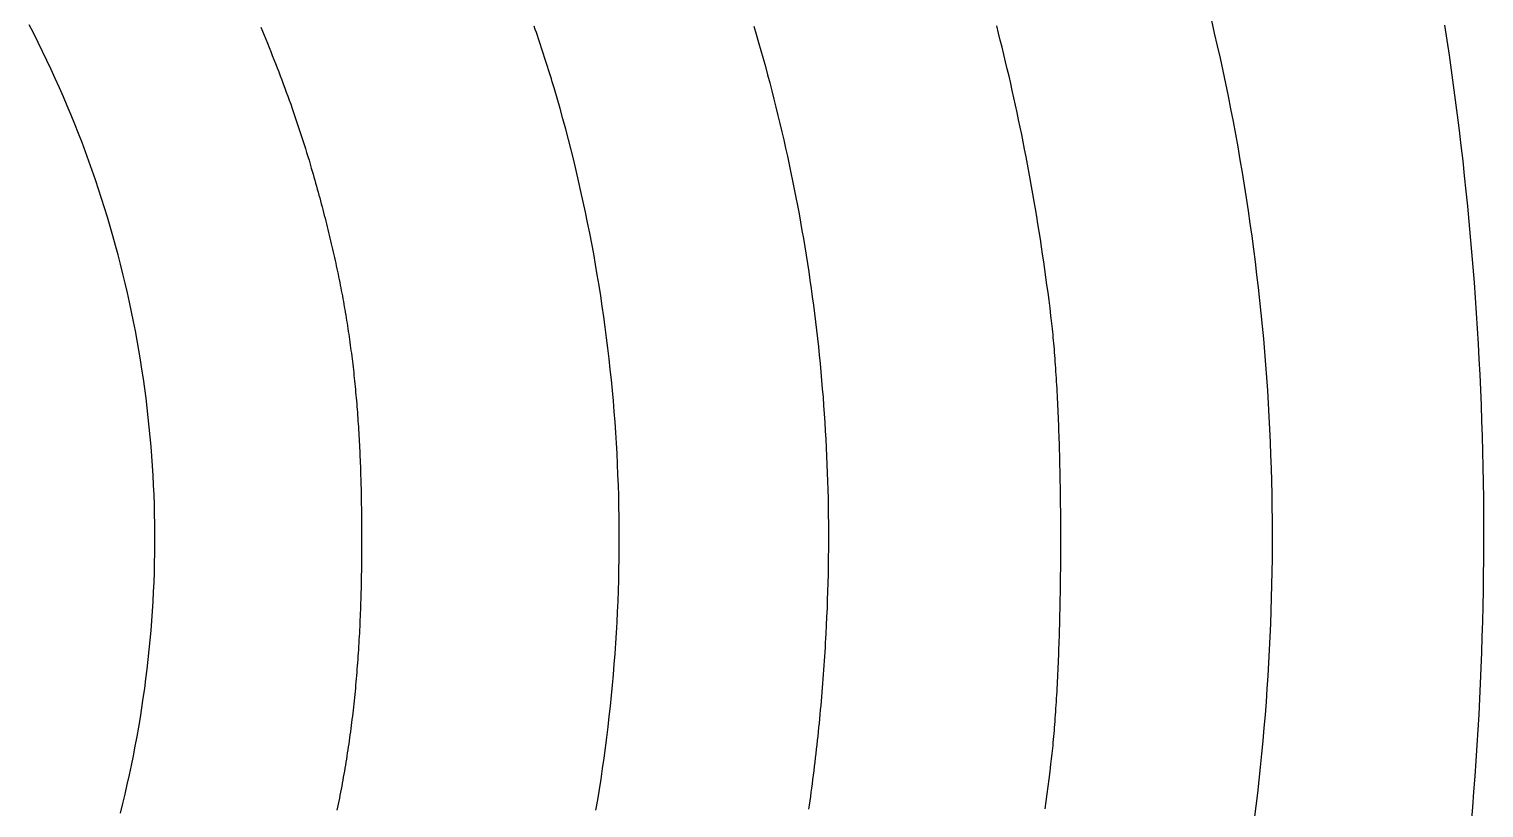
# Model space of a CAD drawing. Extents: x 0 to 527, y 0 to 420.
# Drawn here: x 76.71 to 83.93, y 84.45 to 88.32 of the extents above; entities that cross this region are included whole.
import ezdxf

# ---------------------------------------------------------------- set-up
doc = ezdxf.new("R2010")
doc.units = 0
doc.layers.get('0').update_dxf_attribs({"linetype": 'CONTINUOUS'})
doc.layers.add('LAYER_1', color=7, linetype='CONTINUOUS')

# ---------------------------------------------------------------- blocks, each defined once
blk = doc.blocks.new('LOGO')
at = {"layer": 'LAYER_1', "color": 5}
for points in [[(278.58, 112.487, 0), (278.65, 113.313, 0), (278.716, 114.14, 0), (278.779, 114.967, 0), (278.837, 115.795, 0), (278.891, 116.622, 0), (278.942, 117.45, 0), (278.988, 118.278, 0), (279.031, 119.106, 0), (279.07, 119.934, 0), (279.105, 120.762, 0), (279.136, 121.59, 0), (279.163, 122.418, 0), (279.187, 123.246, 0), (279.207, 124.074, 0), (279.222, 124.902, 0), (279.234, 125.729, 0), (279.243, 126.557, 0), (279.247, 127.384, 0), (279.248, 128.211, 0), (279.244, 129.038, 0), (279.237, 129.865, 0), (279.226, 130.691, 0), (279.212, 131.516, 0), (279.193, 132.342, 0), (279.171, 133.167, 0), (279.145, 133.991, 0), (279.115, 134.815, 0), (279.082, 135.639, 0), (279.045, 136.461, 0), (279.003, 137.284, 0), (278.959, 138.105, 0), (278.91, 138.926, 0), (278.858, 139.746, 0), (278.802, 140.566, 0), (278.742, 141.385, 0), (278.678, 142.202, 0), (278.611, 143.02, 0), (278.54, 143.836, 0), (278.466, 144.651, 0), (278.387, 145.465, 0), (278.305, 146.279, 0), (278.219, 147.091, 0), (278.13, 147.903, 0), (278.037, 148.713, 0), (277.94, 149.522, 0), (277.839, 150.33, 0), (277.735, 151.137, 0), (277.627, 151.943, 0), (277.516, 152.748, 0), (277.4, 153.551, 0), (277.281, 154.353, 0), (277.159, 155.154, 0)], [(264.667, 155.401, 0), (264.825, 154.728, 0), (264.98, 154.055, 0), (265.131, 153.38, 0), (265.278, 152.704, 0), (265.421, 152.028, 0), (265.56, 151.351, 0), (265.695, 150.674, 0), (265.826, 149.995, 0), (265.953, 149.316, 0), (266.076, 148.636, 0), (266.196, 147.956, 0), (266.311, 147.275, 0), (266.422, 146.593, 0), (266.53, 145.91, 0), (266.633, 145.227, 0), (266.732, 144.543, 0), (266.828, 143.859, 0), (266.919, 143.174, 0), (267.007, 142.489, 0), (267.09, 141.803, 0), (267.17, 141.116, 0), (267.245, 140.429, 0), (267.317, 139.741, 0), (267.384, 139.053, 0), (267.448, 138.364, 0), (267.507, 137.675, 0), (267.563, 136.986, 0), (267.614, 136.296, 0), (267.662, 135.605, 0), (267.705, 134.915, 0), (267.745, 134.223, 0), (267.78, 133.532, 0), (267.812, 132.84, 0), (267.839, 132.147, 0), (267.862, 131.455, 0), (267.882, 130.762, 0), (267.897, 130.068, 0), (267.908, 129.375, 0), (267.916, 128.681, 0), (267.919, 127.987, 0), (267.918, 127.292, 0), (267.913, 126.598, 0), (267.905, 125.903, 0), (267.892, 125.208, 0), (267.875, 124.512, 0), (267.854, 123.817, 0), (267.829, 123.121, 0), (267.8, 122.425, 0), (267.766, 121.729, 0), (267.729, 121.033, 0), (267.688, 120.337, 0), (267.643, 119.641, 0), (267.593, 118.944, 0), (267.54, 118.248, 0), (267.482, 117.552, 0), (267.42, 116.855, 0), (267.355, 116.158, 0), (267.285, 115.462, 0), (267.211, 114.765, 0), (267.133, 114.069, 0), (267.051, 113.372, 0), (266.965, 112.676, 0)], [(256.087, 139.604, 0), (256.035, 140.019, 0), (255.982, 140.432, 0), (255.928, 140.845, 0), (255.873, 141.256, 0), (255.817, 141.667, 0), (255.76, 142.077, 0), (255.701, 142.486, 0), (255.641, 142.894, 0), (255.58, 143.301, 0), (255.518, 143.707, 0), (255.454, 144.112, 0), (255.39, 144.517, 0), (255.324, 144.92, 0), (255.257, 145.323, 0), (255.188, 145.724, 0), (255.119, 146.125, 0), (255.048, 146.525, 0), (254.976, 146.924, 0), (254.903, 147.323, 0), (254.829, 147.72, 0), (254.753, 148.117, 0), (254.676, 148.512, 0), (254.598, 148.907, 0), (254.519, 149.301, 0), (254.439, 149.695, 0), (254.357, 150.087, 0), (254.274, 150.479, 0), (254.19, 150.87, 0), (254.104, 151.26, 0), (254.018, 151.649, 0), (253.93, 152.037, 0), (253.841, 152.425, 0), (253.75, 152.812, 0), (253.659, 153.198, 0), (253.566, 153.583, 0), (253.472, 153.968, 0), (253.376, 154.351, 0), (253.28, 154.734, 0), (253.182, 155.117, 0)], [(240.189, 155.095, 0), (240.317, 154.664, 0), (240.443, 154.233, 0), (240.566, 153.801, 0), (240.688, 153.368, 0), (240.807, 152.935, 0), (240.925, 152.502, 0), (241.04, 152.068, 0), (241.154, 151.633, 0), (241.265, 151.198, 0), (241.374, 150.763, 0), (241.481, 150.327, 0), (241.586, 149.89, 0), (241.69, 149.453, 0), (241.791, 149.016, 0), (241.889, 148.578, 0), (241.986, 148.139, 0), (242.081, 147.7, 0), (242.174, 147.261, 0), (242.265, 146.821, 0), (242.353, 146.381, 0), (242.44, 145.94, 0), (242.524, 145.499, 0), (242.607, 145.058, 0), (242.687, 144.616, 0), (242.765, 144.173, 0), (242.841, 143.731, 0), (242.915, 143.288, 0), (242.987, 142.844, 0), (243.057, 142.4, 0), (243.125, 141.956, 0), (243.191, 141.511, 0), (243.254, 141.066, 0), (243.316, 140.621, 0), (243.375, 140.175, 0), (243.432, 139.729, 0), (243.488, 139.283, 0), (243.541, 138.836, 0), (243.592, 138.389, 0), (243.641, 137.942, 0), (243.687, 137.494, 0), (243.732, 137.046, 0), (243.775, 136.598, 0), (243.815, 136.149, 0), (243.853, 135.701, 0), (243.89, 135.252, 0), (243.924, 134.802, 0), (243.956, 134.353, 0), (243.986, 133.903, 0), (244.014, 133.453, 0), (244.039, 133.002, 0), (244.063, 132.552, 0), (244.084, 132.101, 0), (244.103, 131.65, 0), (244.12, 131.198, 0), (244.135, 130.747, 0), (244.148, 130.295, 0), (244.159, 129.843, 0), (244.168, 129.391, 0), (244.174, 128.939, 0), (244.178, 128.487, 0), (244.181, 128.034, 0), (244.181, 127.581, 0), (244.179, 127.128, 0), (244.174, 126.675, 0), (244.168, 126.222, 0), (244.159, 125.769, 0), (244.149, 125.315, 0), (244.136, 124.861, 0), (244.121, 124.408, 0), (244.104, 123.954, 0), (244.084, 123.5, 0), (244.063, 123.046, 0), (244.039, 122.592, 0)], [(229.505, 151.793, 0), (229.456, 151.955, 0), (229.408, 152.118, 0), (229.358, 152.281, 0), (229.308, 152.444, 0), (229.258, 152.608, 0), (229.207, 152.772, 0), (229.155, 152.936, 0), (229.103, 153.101, 0), (229.051, 153.266, 0), (228.997, 153.431, 0), (228.944, 153.597, 0), (228.89, 153.762, 0), (228.835, 153.928, 0), (228.78, 154.095, 0), (228.724, 154.261, 0), (228.668, 154.428, 0), (228.611, 154.595, 0), (228.554, 154.762, 0), (228.497, 154.93, 0), (228.438, 155.097, 0)], [(213.806, 155.05, 0), (213.896, 154.834, 0), (213.986, 154.618, 0), (214.076, 154.401, 0), (214.164, 154.184, 0), (214.252, 153.967, 0), (214.34, 153.75, 0), (214.427, 153.532, 0), (214.513, 153.314, 0), (214.598, 153.096, 0), (214.683, 152.879, 0), (214.767, 152.661, 0), (214.85, 152.443, 0), (214.932, 152.225, 0), (215.014, 152.007, 0), (215.094, 151.789, 0), (215.174, 151.571, 0), (215.254, 151.354, 0), (215.332, 151.137, 0), (215.409, 150.92, 0), (215.486, 150.703, 0), (215.561, 150.487, 0), (215.636, 150.27, 0), (215.71, 150.055, 0), (215.782, 149.839, 0), (215.854, 149.624, 0), (215.925, 149.41, 0), (215.995, 149.196, 0), (216.063, 148.983, 0), (216.131, 148.77, 0), (216.198, 148.557, 0), (216.263, 148.346, 0), (216.327, 148.135, 0), (216.391, 147.925, 0), (216.453, 147.715, 0), (216.514, 147.507, 0)], [(206.3, 112.997, 0), (206.427, 113.506, 0), (206.55, 114.015, 0), (206.668, 114.526, 0), (206.781, 115.036, 0), (206.89, 115.548, 0), (206.994, 116.06, 0), (207.094, 116.573, 0), (207.189, 117.086, 0), (207.28, 117.6, 0), (207.366, 118.114, 0), (207.448, 118.629, 0), (207.525, 119.144, 0), (207.598, 119.66, 0), (207.666, 120.176, 0), (207.73, 120.693, 0), (207.789, 121.209, 0), (207.843, 121.727, 0), (207.893, 122.244, 0), (207.939, 122.762, 0), (207.98, 123.28, 0), (208.016, 123.798, 0), (208.048, 124.316, 0), (208.076, 124.835, 0), (208.098, 125.353, 0), (208.117, 125.872, 0), (208.131, 126.391, 0), (208.14, 126.91, 0), (208.144, 127.429, 0), (208.145, 127.947, 0), (208.14, 128.466, 0), (208.131, 128.985, 0), (208.118, 129.504, 0), (208.1, 130.022, 0), (208.077, 130.541, 0), (208.05, 131.059, 0), (208.019, 131.577, 0), (207.983, 132.094, 0), (207.942, 132.612, 0), (207.897, 133.129, 0), (207.847, 133.646, 0), (207.793, 134.163, 0), (207.734, 134.679, 0), (207.671, 135.195, 0), (207.603, 135.71, 0), (207.531, 136.225, 0), (207.454, 136.739, 0), (207.372, 137.253, 0), (207.286, 137.766, 0), (207.196, 138.279, 0), (207.1, 138.791, 0), (207.001, 139.303, 0), (206.897, 139.814, 0), (206.788, 140.324, 0), (206.675, 140.834, 0), (206.557, 141.343, 0), (206.434, 141.851, 0), (206.308, 142.358, 0), (206.176, 142.864, 0), (206.04, 143.37, 0), (205.9, 143.875, 0), (205.755, 144.378, 0), (205.605, 144.881, 0), (205.451, 145.383, 0), (205.292, 145.884, 0), (205.129, 146.384, 0), (204.961, 146.883, 0), (204.789, 147.381, 0), (204.612, 147.878, 0), (204.431, 148.373, 0), (204.245, 148.868, 0), (204.054, 149.361, 0), (203.859, 149.853, 0), (203.66, 150.344, 0), (203.455, 150.833, 0), (203.247, 151.322, 0), (203.034, 151.809, 0), (202.816, 152.294, 0), (202.593, 152.779, 0), (202.367, 153.261, 0), (202.135, 153.743, 0), (201.899, 154.223, 0), (201.659, 154.701, 0), (201.414, 155.178, 0)], [(231.742, 113.156, 0), (231.836, 113.71, 0), (231.926, 114.265, 0), (232.013, 114.82, 0), (232.096, 115.376, 0), (232.175, 115.933, 0), (232.251, 116.49, 0), (232.323, 117.048, 0), (232.391, 117.606, 0), (232.456, 118.165, 0), (232.516, 118.724, 0), (232.574, 119.283, 0), (232.627, 119.843, 0), (232.677, 120.404, 0), (232.723, 120.964, 0), (232.766, 121.525, 0), (232.805, 122.087, 0), (232.84, 122.649, 0), (232.871, 123.211, 0), (232.899, 123.773, 0), (232.923, 124.336, 0), (232.943, 124.899, 0), (232.96, 125.462, 0), (232.973, 126.025, 0), (232.982, 126.589, 0), (232.987, 127.152, 0), (232.989, 127.716, 0), (232.987, 128.28, 0), (232.982, 128.844, 0), (232.972, 129.408, 0), (232.959, 129.972, 0), (232.942, 130.536, 0), (232.921, 131.1, 0), (232.897, 131.664, 0), (232.869, 132.228, 0), (232.837, 132.793, 0), (232.801, 133.356, 0), (232.762, 133.92, 0), (232.719, 134.484, 0), (232.672, 135.048, 0), (232.621, 135.611, 0), (232.567, 136.175, 0), (232.509, 136.738, 0), (232.447, 137.301, 0), (232.381, 137.863, 0), (232.312, 138.426, 0), (232.238, 138.988, 0), (232.161, 139.55, 0), (232.081, 140.111, 0), (231.996, 140.672, 0), (231.908, 141.233, 0), (231.815, 141.794, 0), (231.719, 142.354, 0), (231.62, 142.913, 0), (231.516, 143.472, 0), (231.409, 144.031, 0), (231.297, 144.589, 0), (231.183, 145.147, 0), (231.064, 145.704, 0), (230.941, 146.261, 0), (230.815, 146.817, 0), (230.684, 147.372, 0), (230.55, 147.927, 0), (230.413, 148.482, 0), (230.271, 149.035, 0), (230.125, 149.588, 0), (229.976, 150.14, 0), (229.823, 150.692, 0), (229.666, 151.243, 0), (229.505, 151.793, 0)], [(216.514, 147.507, 0), (216.561, 147.344, 0), (216.607, 147.181, 0), (216.653, 147.02, 0), (216.699, 146.859, 0), (216.744, 146.699, 0), (216.789, 146.539, 0), (216.833, 146.38, 0), (216.877, 146.222, 0), (216.92, 146.064, 0), (216.963, 145.907, 0), (217.005, 145.75, 0), (217.047, 145.594, 0), (217.088, 145.439, 0), (217.129, 145.284, 0), (217.169, 145.129, 0), (217.209, 144.975, 0), (217.249, 144.822, 0), (217.287, 144.669, 0), (217.326, 144.516, 0), (217.364, 144.364, 0), (217.402, 144.212, 0), (217.439, 144.061, 0), (217.476, 143.91, 0), (217.512, 143.76, 0), (217.548, 143.609, 0), (217.583, 143.46, 0), (217.618, 143.31, 0), (217.653, 143.161, 0), (217.687, 143.012, 0), (217.72, 142.864, 0), (217.753, 142.716, 0), (217.786, 142.568, 0), (217.818, 142.42, 0), (217.85, 142.272, 0), (217.882, 142.125, 0), (217.913, 141.978, 0), (217.943, 141.831, 0), (217.974, 141.685, 0), (218.003, 141.538, 0), (218.033, 141.392, 0), (218.062, 141.246, 0), (218.09, 141.1, 0), (218.118, 140.954, 0), (218.146, 140.808, 0), (218.173, 140.663, 0), (218.2, 140.517, 0), (218.227, 140.371, 0), (218.253, 140.226, 0), (218.279, 140.081, 0), (218.304, 139.935, 0), (218.329, 139.79, 0), (218.353, 139.644, 0), (218.377, 139.499, 0), (218.401, 139.353, 0), (218.424, 139.208, 0), (218.447, 139.062, 0), (218.47, 138.916, 0), (218.492, 138.771, 0), (218.514, 138.625, 0), (218.535, 138.479, 0), (218.556, 138.332, 0), (218.577, 138.186, 0), (218.597, 138.04, 0), (218.617, 137.893, 0), (218.636, 137.746, 0), (218.656, 137.599, 0), (218.674, 137.452, 0), (218.693, 137.305, 0), (218.711, 137.157, 0), (218.729, 137.009, 0), (218.746, 136.861, 0), (218.763, 136.712, 0), (218.78, 136.563, 0), (218.796, 136.414, 0), (218.812, 136.265, 0), (218.827, 136.115, 0), (218.843, 135.965, 0), (218.858, 135.814, 0), (218.872, 135.663, 0), (218.886, 135.512, 0), (218.9, 135.36, 0), (218.914, 135.208, 0), (218.927, 135.055, 0), (218.94, 134.902, 0), (218.952, 134.748, 0), (218.964, 134.594, 0), (218.976, 134.44, 0), (218.988, 134.285, 0), (218.999, 134.129, 0), (219.01, 133.973, 0), (219.02, 133.816, 0), (219.031, 133.659, 0), (219.041, 133.501, 0), (219.05, 133.343, 0), (219.06, 133.184, 0), (219.069, 133.024, 0), (219.077, 132.864, 0), (219.086, 132.703, 0), (219.094, 132.541, 0), (219.102, 132.379, 0), (219.109, 132.216, 0), (219.116, 132.052, 0), (219.123, 131.888, 0), (219.13, 131.723, 0), (219.136, 131.557, 0), (219.142, 131.39, 0), (219.148, 131.223, 0), (219.153, 131.055, 0), (219.158, 130.886, 0), (219.163, 130.716, 0), (219.168, 130.545, 0), (219.172, 130.374, 0), (219.176, 130.201, 0), (219.18, 130.028, 0), (219.183, 129.854, 0), (219.186, 129.679, 0), (219.189, 129.503, 0), (219.192, 129.326, 0), (219.194, 129.148, 0), (219.196, 128.969, 0), (219.198, 128.789, 0), (219.2, 128.608, 0), (219.201, 128.427, 0), (219.202, 128.244, 0), (219.203, 128.06, 0), (219.203, 127.875, 0), (219.204, 127.689, 0)], [(256.087, 115.615, 0), (256.103, 115.752, 0), (256.119, 115.891, 0), (256.135, 116.032, 0), (256.151, 116.176, 0), (256.166, 116.322, 0), (256.181, 116.47, 0), (256.196, 116.621, 0), (256.211, 116.774, 0), (256.225, 116.929, 0), (256.239, 117.087, 0), (256.253, 117.246, 0), (256.267, 117.408, 0), (256.28, 117.572, 0), (256.293, 117.738, 0), (256.306, 117.905, 0), (256.318, 118.075, 0), (256.331, 118.247, 0), (256.343, 118.42, 0), (256.354, 118.595, 0), (256.366, 118.772, 0), (256.377, 118.951, 0), (256.388, 119.132, 0), (256.399, 119.314, 0), (256.409, 119.498, 0), (256.419, 119.683, 0), (256.429, 119.87, 0), (256.439, 120.058, 0), (256.448, 120.248, 0), (256.458, 120.439, 0), (256.466, 120.632, 0), (256.475, 120.826, 0), (256.483, 121.021, 0), (256.492, 121.218, 0), (256.499, 121.416, 0), (256.507, 121.615, 0), (256.514, 121.815, 0), (256.521, 122.016, 0), (256.528, 122.218, 0), (256.535, 122.421, 0), (256.541, 122.626, 0), (256.547, 122.831, 0), (256.553, 123.037, 0), (256.558, 123.244, 0), (256.563, 123.452, 0), (256.568, 123.66, 0), (256.573, 123.869, 0), (256.577, 124.079, 0), (256.582, 124.29, 0), (256.586, 124.501, 0), (256.589, 124.713, 0), (256.593, 124.926, 0), (256.596, 125.139, 0), (256.599, 125.352, 0), (256.601, 125.566, 0), (256.604, 125.78, 0), (256.606, 125.994, 0), (256.607, 126.209, 0), (256.609, 126.424, 0), (256.61, 126.639, 0), (256.611, 126.855, 0), (256.612, 127.071, 0), (256.613, 127.286, 0), (256.613, 127.502, 0), (256.613, 127.718, 0), (256.613, 127.934, 0), (256.612, 128.149, 0), (256.611, 128.365, 0), (256.61, 128.58, 0), (256.609, 128.796, 0), (256.607, 129.011, 0), (256.606, 129.225, 0), (256.604, 129.44, 0), (256.601, 129.654, 0), (256.599, 129.868, 0), (256.596, 130.081, 0), (256.593, 130.294, 0), (256.589, 130.507, 0), (256.586, 130.718, 0), (256.582, 130.93, 0), (256.577, 131.14, 0), (256.573, 131.35, 0), (256.568, 131.56, 0), (256.563, 131.768, 0), (256.558, 131.976, 0), (256.553, 132.183, 0), (256.547, 132.389, 0), (256.541, 132.594, 0), (256.535, 132.798, 0), (256.528, 133.002, 0), (256.521, 133.204, 0), (256.514, 133.405, 0), (256.507, 133.605, 0), (256.499, 133.804, 0), (256.492, 134.002, 0), (256.483, 134.199, 0), (256.475, 134.394, 0), (256.466, 134.588, 0), (256.458, 134.78, 0), (256.448, 134.972, 0), (256.439, 135.162, 0), (256.429, 135.35, 0), (256.419, 135.537, 0), (256.409, 135.722, 0), (256.399, 135.906, 0), (256.388, 136.088, 0), (256.377, 136.269, 0), (256.366, 136.447, 0), (256.354, 136.624, 0), (256.343, 136.8, 0), (256.331, 136.973, 0), (256.318, 137.145, 0), (256.306, 137.314, 0), (256.293, 137.482, 0), (256.28, 137.648, 0), (256.267, 137.812, 0), (256.253, 137.973, 0), (256.239, 138.133, 0), (256.225, 138.29, 0), (256.211, 138.446, 0), (256.196, 138.599, 0), (256.181, 138.749, 0), (256.166, 138.898, 0), (256.151, 139.044, 0), (256.135, 139.188, 0), (256.119, 139.329, 0), (256.103, 139.468, 0), (256.087, 139.604, 0)], [(219.204, 127.689, 0), (219.204, 127.49, 0), (219.203, 127.292, 0), (219.203, 127.095, 0), (219.202, 126.899, 0), (219.2, 126.704, 0), (219.199, 126.509, 0), (219.197, 126.316, 0), (219.195, 126.123, 0), (219.192, 125.932, 0), (219.189, 125.741, 0), (219.185, 125.551, 0), (219.182, 125.362, 0), (219.178, 125.173, 0), (219.173, 124.986, 0), (219.169, 124.799, 0), (219.163, 124.613, 0), (219.158, 124.428, 0), (219.152, 124.243, 0), (219.146, 124.06, 0), (219.139, 123.877, 0), (219.132, 123.694, 0), (219.125, 123.513, 0), (219.118, 123.332, 0), (219.11, 123.152, 0), (219.101, 122.973, 0), (219.092, 122.794, 0), (219.083, 122.616, 0), (219.074, 122.438, 0), (219.064, 122.261, 0), (219.054, 122.085, 0), (219.043, 121.909, 0), (219.032, 121.734, 0), (219.02, 121.56, 0), (219.009, 121.386, 0), (218.996, 121.213, 0), (218.984, 121.04, 0), (218.971, 120.868, 0), (218.957, 120.696, 0), (218.944, 120.525, 0), (218.929, 120.354, 0), (218.915, 120.184, 0), (218.9, 120.014, 0), (218.885, 119.844, 0), (218.869, 119.676, 0), (218.853, 119.507, 0), (218.836, 119.339, 0), (218.819, 119.172, 0), (218.802, 119.004, 0), (218.784, 118.838, 0), (218.765, 118.671, 0), (218.747, 118.505, 0), (218.728, 118.339, 0), (218.708, 118.174, 0), (218.688, 118.009, 0), (218.668, 117.844, 0), (218.647, 117.68, 0), (218.626, 117.516, 0), (218.604, 117.352, 0), (218.582, 117.189, 0), (218.56, 117.025, 0), (218.537, 116.862, 0), (218.513, 116.699, 0), (218.489, 116.537, 0), (218.465, 116.375, 0), (218.44, 116.212, 0), (218.415, 116.05, 0), (218.39, 115.889, 0), (218.363, 115.727, 0), (218.337, 115.566, 0), (218.31, 115.404, 0), (218.283, 115.243, 0), (218.255, 115.082, 0), (218.226, 114.921, 0), (218.198, 114.76, 0), (218.168, 114.599, 0), (218.139, 114.439, 0), (218.108, 114.278, 0), (218.078, 114.117, 0), (218.047, 113.957, 0), (218.015, 113.796, 0), (217.983, 113.636, 0), (217.951, 113.475, 0), (217.917, 113.314, 0), (217.884, 113.154, 0)], [(244.039, 122.592, 0), (244.026, 122.347, 0), (244.012, 122.104, 0), (243.997, 121.861, 0), (243.982, 121.618, 0), (243.967, 121.376, 0), (243.951, 121.135, 0), (243.934, 120.894, 0), (243.918, 120.653, 0), (243.9, 120.414, 0), (243.882, 120.174, 0), (243.864, 119.935, 0), (243.845, 119.697, 0), (243.826, 119.459, 0), (243.806, 119.222, 0), (243.786, 118.985, 0), (243.765, 118.748, 0), (243.744, 118.512, 0), (243.722, 118.277, 0), (243.7, 118.042, 0), (243.677, 117.807, 0), (243.653, 117.573, 0), (243.63, 117.339, 0), (243.605, 117.106, 0), (243.581, 116.873, 0), (243.555, 116.641, 0), (243.53, 116.409, 0), (243.503, 116.177, 0), (243.476, 115.946, 0), (243.449, 115.715, 0), (243.421, 115.484, 0), (243.393, 115.254, 0), (243.364, 115.025, 0), (243.335, 114.795, 0), (243.305, 114.566, 0), (243.274, 114.338, 0), (243.243, 114.109, 0), (243.212, 113.881, 0), (243.18, 113.654, 0), (243.148, 113.426, 0), (243.115, 113.199, 0)], [(255.771, 113.229, 0), (255.826, 113.625, 0), (255.881, 114.021, 0), (255.934, 114.419, 0), (255.986, 114.817, 0), (256.037, 115.216, 0), (256.087, 115.615, 0)]]:
    blk.add_polyline3d(points, dxfattribs=at)

msp = doc.modelspace()

# ---------------------------------------------------------------- block references
at = {"color": 5, "xscale": 0.0928071272272585, "yscale": 0.0928071272272585, "zscale": 0.0928071272272585}
msp.add_blockref('LOGO', (58.0137, 73.9406), dxfattribs=at)

doc.saveas('drawing.dxf')
